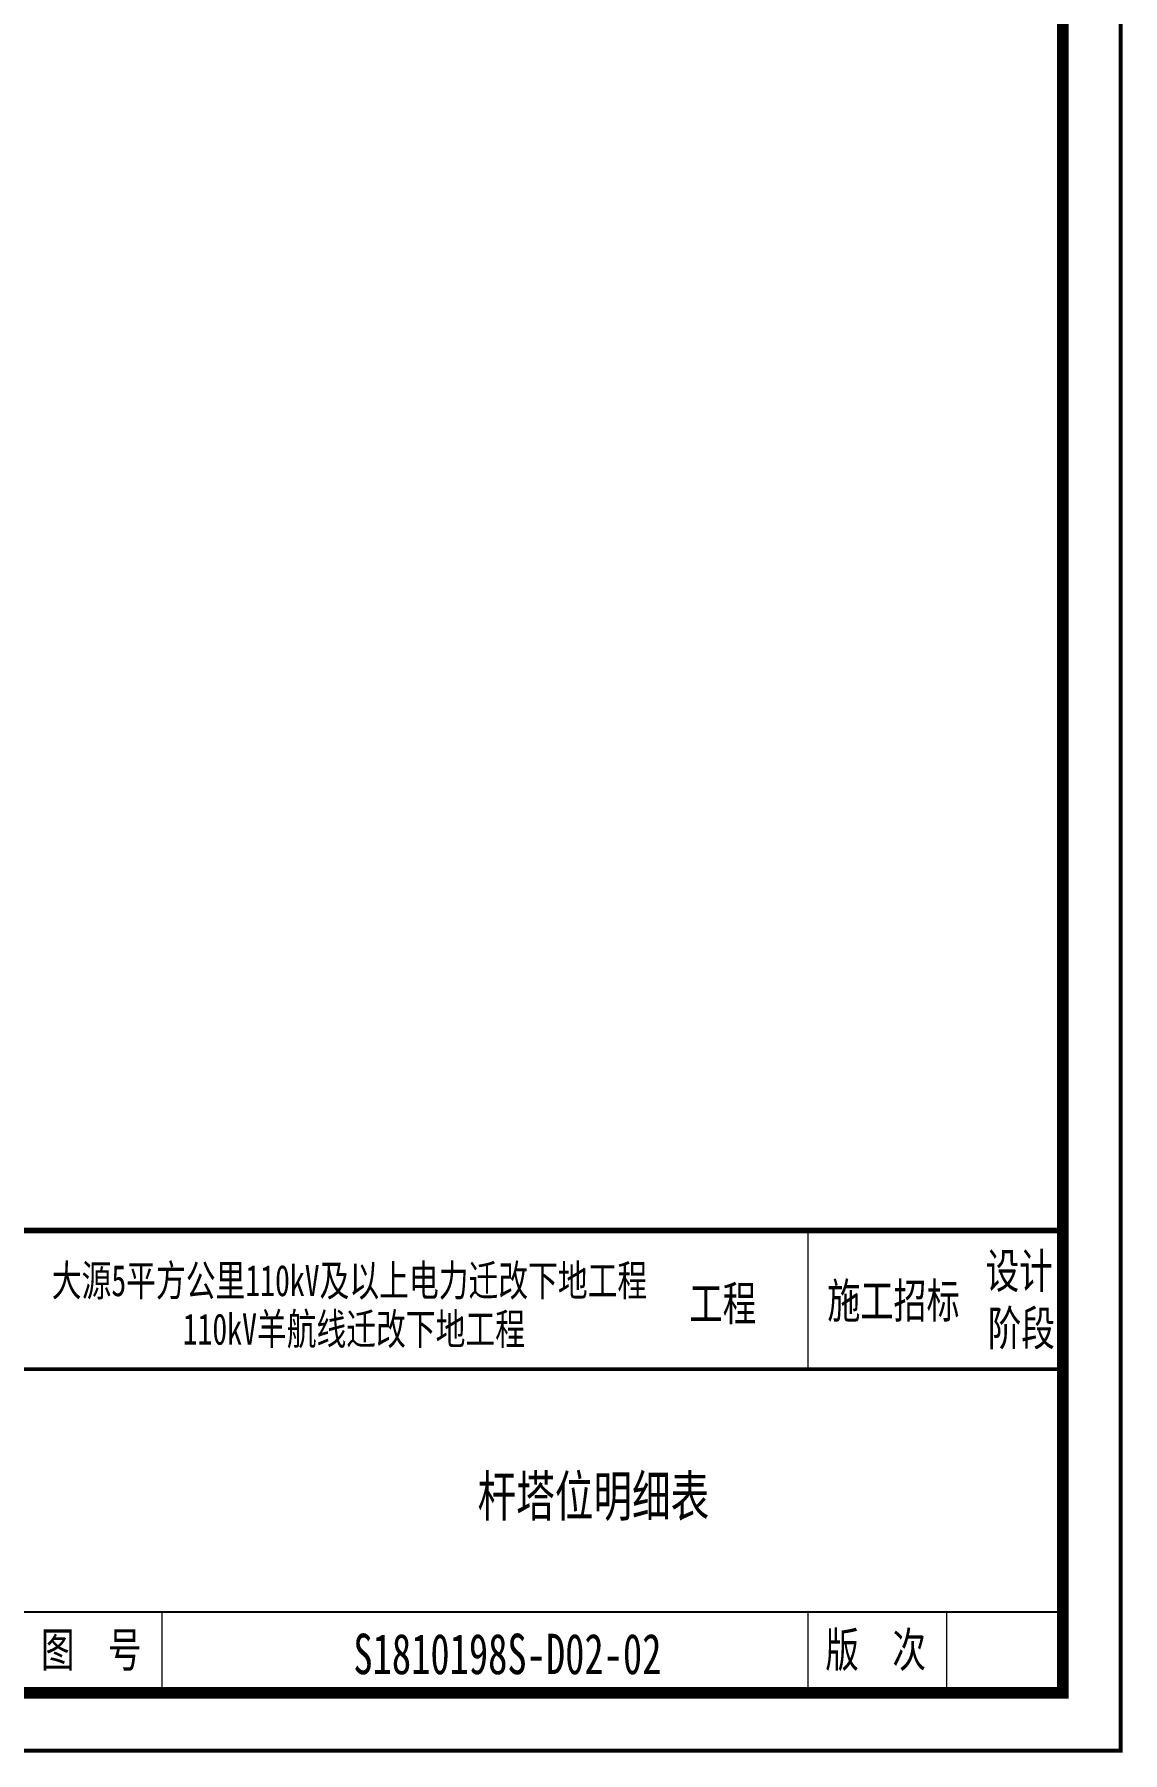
# Model space of a CAD drawing. Extents: x 457 to 4918, y -67 to 391.
# Drawn here: x 1426.8 to 1521, y -58.5 to 90.1 of the extents above; entities that cross this region are included whole.
import ezdxf
from ezdxf.enums import TextEntityAlignment as Align

# ---------------------------------------------------------------- set-up
doc = ezdxf.new("R2010")
doc.units = 0
doc.header["$LTSCALE"] = 40
doc.header["$MEASUREMENT"] = 0
doc.layers.get('0').update_dxf_attribs({"linetype": 'CONTINUOUS'})
for name, color, linetype in [('DXF_FRAME', 1, 'CONTINUOUS'), ('TK', 1, 'CONTINUOUS'), ('图框', 7, 'CONTINUOUS'), ('图框－字', 40, 'CONTINUOUS')]:
    doc.layers.add(name, color=color, linetype=linetype)
doc.styles.add('宋体', font='', dxfattribs={"height": 3.75})
doc.styles.add('宋体-0.71', font='', dxfattribs={"width": 0.71})
doc.styles.get('宋体').set_extended_font_data('宋体')
doc.styles.get('宋体-0.71').set_extended_font_data('SimSun')

msp = doc.modelspace()

# ---------------------------------------------------------------- linework, layer by layer
at = {"const_width": 0.35}
msp.add_lwpolyline([(1100.8, -58.37), (1520.8, -58.37), (1520.8, 238.63), (1100.8, 238.63)], close=True, dxfattribs=at)
at = {"color": 0, "lineweight": 5}
msp.add_lwpolyline([(1515.8, -13.37), (1336.22, -13.37)], close=True, dxfattribs=at)
msp.add_lwpolyline([(1515.8, -13.37), (1336.22, -13.37)], close=True, dxfattribs=at)
msp.add_open_spline([(1336.22, -13.37), (1336.22, -13.37), (1515.8, -13.37), (1515.8, -13.37)], degree=3, dxfattribs=at)
at = {"layer": 'DXF_FRAME'}
msp.add_line((1515.8, -53.37), (1515.8, -18.37), dxfattribs=at)
msp.add_line((1515.8, -53.37), (1515.8, -18.37), dxfattribs=at)
msp.add_line((1515.8, -53.37), (1515.8, -18.37), dxfattribs=at)
at = {"layer": 'TK', "const_width": 1}
msp.add_lwpolyline([(1125.8, -53.37), (1515.8, -53.37), (1515.8, 233.63), (1125.8, 233.63)], close=True, dxfattribs=at)
at = {"layer": '图框', "color": 0, "lineweight": 13}
for p, q in [((1493.72, -13.37), (1493.72, -25.37)), ((1515.72, -13.37), (1515.72, -53.37)), ((1437.8, -46.37), (1437.8, -53.37)), ((1493.72, -46.37), (1493.72, -53.37)), ((1505.72, -46.37), (1505.72, -53.37))]:
    msp.add_line(p, q, dxfattribs=at)
at = {"layer": '图框', "color": 0}
for p, q in [((1335.8, -46.37), (1515.72, -46.37)), ((1515.8, -53.37), (1335.8, -53.37))]:
    msp.add_line(p, q, dxfattribs=at)
at = {"layer": '图框', "color": 0, "lineweight": 60, "const_width": 0.5}
msp.add_lwpolyline([(1335.8, -53.37), (1335.8, -13.37), (1515.8, -13.37)], dxfattribs=at)
at = {"layer": '图框', "color": 0, "lineweight": 30, "const_width": 0.3}
msp.add_lwpolyline([(1336.05, -25.37), (1515.72, -25.37)], dxfattribs=at)

# ---------------------------------------------------------------- texts
at = {"color": 3, "style": '宋体', "width": 0.7}
for s, p in [('大源5平方公里110kV及以上电力迁改下地工程', (1428.28, -19.05)), ('110kV羊航线迁改下地工程 ', (1439.61, -23.25))]:
    msp.add_text(s, height=2.7, dxfattribs=at).set_placement(p)
at = {"color": 0, "style": '宋体', "width": 0.7}
for s, height, p in [('施工招标', 3, (1501.14, -19.39)), ('S1810198S-D02-02', 3.5, (1467.72, -50.01))]:
    msp.add_text(s, height=height, dxfattribs=at).set_placement(p, align=Align.MIDDLE)
at = {"style": '宋体-0.71', "width": 0.7}
msp.add_text('杆塔位明细表', height=3.5, dxfattribs=at).set_placement((1465.14, -38.1))
at = {"layer": '图框－字', "color": 0, "style": '宋体-0.71', "width": 0.71}
for s, p in [('设计', (1509.12, -18.36)), ('工程', (1483.45, -21.18)), ('阶段', (1509.3, -23.32)), ('图  号', (1427.34, -51.14)), ('版  次', (1495.24, -51.14))]:
    msp.add_text(s, height=3, dxfattribs=at).set_placement(p)

doc.saveas('drawing.dxf')
